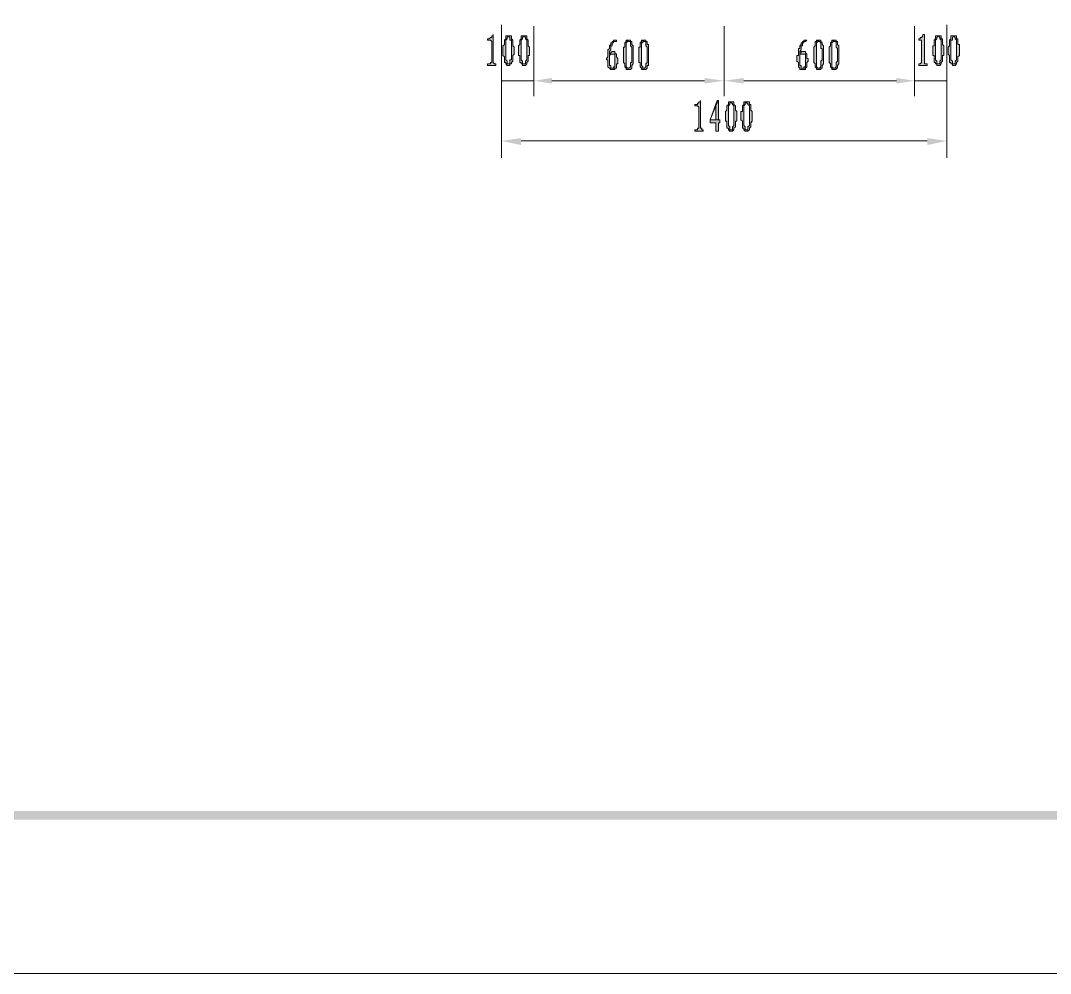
# Model space of a CAD drawing. Header units: millimetres. Extents: x 6 to 291, y 4 to 206.
# Drawn here: x 38.8 to 69.93, y 3.98 to 32.81 of the extents above; entities that cross this region are included whole.
import ezdxf

# ---------------------------------------------------------------- set-up
doc = ezdxf.new("R2010")
doc.units = ezdxf.units.MM
doc.layers.add('C00-00-00', color=7, linetype='Continuous')

msp = doc.modelspace()

# ---------------------------------------------------------------- hatches: boundary and pattern name
at = {"layer": 'C00-00-00'}
h = msp.add_hatch(color=256, dxfattribs=at)
h.dxf.hatch_style = 2
h.paths.add_polyline_path([(53.086, 32.385006), (53.086, 32.342673), (53.043666, 32.342673), (53.043666, 32.30034), (53.001333, 32.30034), (52.959, 32.258006), (52.916666, 32.258006), (52.916666, 32.215673), (53.001333, 32.215673), (53.043666, 32.17334), (53.043666, 31.53834), (53.001333, 31.53834), (53.001333, 31.496006), (52.916666, 31.496006), (52.916666, 31.453673), (53.170666, 31.453673), (53.170666, 31.496006), (53.128333, 31.496006), (53.086, 31.53834), (53.086, 31.580673)])
h = msp.add_hatch(color=256, dxfattribs=at)
h.dxf.hatch_style = 2
h.paths.add_polyline_path([(66.124666, 32.385006), (66.082333, 32.385006), (66.082333, 32.342673), (66.039999, 32.30034), (65.997666, 32.30034), (65.997666, 32.258006), (65.955333, 32.258006), (65.955333, 32.215673), (66.039999, 32.215673), (66.039999, 31.53834), (65.997666, 31.496006), (65.955333, 31.496006), (65.955333, 31.453673), (66.209333, 31.453673), (66.209333, 31.496006), (66.124666, 31.496006), (66.124666, 31.53834)])
h = msp.add_hatch(color=256, dxfattribs=at)
h.dxf.hatch_style = 2
h.paths.add_polyline_path([(52.916667, 32.215669), (52.959001, 32.215669), (53.001335, 32.215669)])
h = msp.add_hatch(color=256, dxfattribs=at)
h.dxf.hatch_style = 2
h.paths.add_polyline_path([(53.467001, 32.342664), (53.467001, 32.300331), (53.467001, 32.257997), (53.424667, 32.215664), (53.424667, 32.173331), (53.424667, 32.088664), (53.382334, 32.046331), (53.382334, 31.749997), (53.424667, 31.707664), (53.424667, 31.665331), (53.424667, 31.622997), (53.424667, 31.580664), (53.424667, 31.538331), (53.467001, 31.538331), (53.467001, 31.495997), (53.551667, 31.495997), (53.509334, 31.495997), (53.509334, 31.538331), (53.509334, 31.580664), (53.467001, 31.622997), (53.467001, 31.707664), (53.467001, 32.088664), (53.467001, 32.130997), (53.467001, 32.215664), (53.509334, 32.257997), (53.509334, 32.300331), (53.551667, 32.342664)])
h = msp.add_hatch(color=256, dxfattribs=at)
h.dxf.hatch_style = 2
h.paths.add_polyline_path([(53.551665, 32.342664), (53.509332, 32.342664), (53.466998, 32.342664), (53.551665, 32.342664), (53.593998, 32.300331), (53.593998, 32.257997), (53.593998, 32.215664), (53.636332, 32.215664), (53.636332, 31.919331), (53.636332, 31.622997), (53.593998, 31.622997), (53.593998, 31.538331), (53.593998, 31.495997), (53.551665, 31.495997), (53.466998, 31.495997), (53.509332, 31.453664), (53.551665, 31.453664), (53.593998, 31.453664), (53.593998, 31.495997), (53.636332, 31.495997), (53.636332, 31.538331), (53.678665, 31.580664), (53.678665, 31.622997), (53.678665, 31.665331), (53.678665, 31.749997), (53.720998, 31.792331), (53.720998, 32.003997), (53.678665, 32.046331), (53.678665, 32.130997), (53.678665, 32.173331), (53.678665, 32.215664), (53.636332, 32.257997), (53.636332, 32.300331), (53.636332, 32.342664), (53.593998, 32.342664)])
h = msp.add_hatch(color=256, dxfattribs=at)
h.dxf.hatch_style = 2
h.paths.add_polyline_path([(53.932666, 32.342664), (53.932666, 32.300331), (53.932666, 32.257997), (53.890332, 32.215664), (53.890332, 32.173331), (53.890332, 32.088664), (53.847999, 32.046331), (53.847999, 31.749997), (53.890332, 31.749997), (53.890332, 31.665331), (53.890332, 31.622997), (53.890332, 31.538331), (53.932666, 31.538331), (53.932666, 31.495997), (54.017332, 31.495997), (53.974999, 31.495997), (53.974999, 31.538331), (53.974999, 31.580664), (53.932666, 31.622997), (53.932666, 31.707664), (53.932666, 31.749997), (53.932666, 32.046331), (53.932666, 32.088664), (53.932666, 32.215664), (53.974999, 32.257997), (53.974999, 32.300331), (54.017332, 32.342664)])
h = msp.add_hatch(color=256, dxfattribs=at)
h.dxf.hatch_style = 2
h.paths.add_polyline_path([(54.017334, 32.342664), (53.975001, 32.342664), (53.932668, 32.342664), (54.017334, 32.342664), (54.059668, 32.300331), (54.059668, 32.257997), (54.102001, 32.215664), (54.102001, 32.003997), (54.102001, 31.961664), (54.102001, 31.919331), (54.102001, 31.834664), (54.102001, 31.792331), (54.102001, 31.622997), (54.059668, 31.580664), (54.059668, 31.538331), (54.059668, 31.495997), (54.017334, 31.495997), (53.932668, 31.495997), (53.975001, 31.495997), (53.975001, 31.453664), (54.017334, 31.453664), (54.059668, 31.453664), (54.102001, 31.495997), (54.102001, 31.538331), (54.144334, 31.580664), (54.144334, 31.622997), (54.144334, 31.749997), (54.186668, 31.749997), (54.186668, 32.003997), (54.144334, 32.046331), (54.144334, 32.173331), (54.144334, 32.215664), (54.102001, 32.257997), (54.102001, 32.300331), (54.102001, 32.342664), (54.059668, 32.342664)])
h = msp.add_hatch(color=256, dxfattribs=at)
h.dxf.hatch_style = 2
h.paths.add_polyline_path([(56.811334, 32.215669), (56.769, 32.215669), (56.726667, 32.215669), (56.726667, 32.173336), (56.684334, 32.173336), (56.684334, 32.131002), (56.642, 32.131002), (56.642, 32.088669), (56.599667, 32.046336), (56.599667, 32.004002), (56.599667, 31.961669), (56.557334, 31.919336), (56.557334, 31.877002), (56.557334, 31.834669), (56.557334, 31.792336), (56.557334, 31.707669), (56.515, 31.665336), (56.515, 31.623002), (56.557334, 31.623002), (56.557334, 31.496002), (56.557334, 31.453669), (56.557334, 31.411336), (56.599667, 31.369002), (56.642, 31.326669), (56.726667, 31.326669), (56.769, 31.326669), (56.769, 31.369002), (56.684334, 31.369002), (56.642, 31.369002), (56.642, 31.411336), (56.642, 31.453669), (56.599667, 31.453669), (56.599667, 31.538336), (56.599667, 31.580669), (56.599667, 31.750002), (56.642, 31.792336), (56.726667, 31.792336), (56.599667, 31.792336), (56.599667, 31.877002), (56.642, 31.919336), (56.642, 31.961669), (56.642, 32.046336), (56.684334, 32.046336), (56.684334, 32.088669), (56.684334, 32.131002), (56.726667, 32.131002), (56.726667, 32.173336), (56.769, 32.173336), (56.811334, 32.173336)])
h = msp.add_hatch(color=256, dxfattribs=at)
h.dxf.hatch_style = 2
h.paths.add_polyline_path([(57.107666, 32.215669), (57.107666, 32.173336), (57.065332, 32.131002), (57.065332, 32.088669), (57.065332, 32.004002), (57.022999, 32.004002), (57.022999, 31.538336), (57.065332, 31.496002), (57.065332, 31.453669), (57.065332, 31.411336), (57.107666, 31.369002), (57.192332, 31.369002), (57.149999, 31.369002), (57.107666, 31.411336), (57.107666, 31.496002), (57.107666, 32.046336), (57.107666, 32.131002), (57.149999, 32.173336), (57.192332, 32.173336)])
h = msp.add_hatch(color=256, dxfattribs=at)
h.dxf.hatch_style = 2
h.paths.add_polyline_path([(57.192334, 32.215669), (57.150001, 32.215669), (57.107668, 32.215669), (57.192334, 32.173336), (57.234668, 32.173336), (57.234668, 32.131002), (57.234668, 32.046336), (57.277001, 32.004002), (57.277001, 31.750002), (57.277001, 31.538336), (57.234668, 31.538336), (57.234668, 31.453669), (57.234668, 31.411336), (57.192334, 31.369002), (57.107668, 31.369002), (57.107668, 31.326669), (57.150001, 31.326669), (57.234668, 31.326669), (57.277001, 31.369002), (57.277001, 31.411336), (57.277001, 31.453669), (57.319334, 31.496002), (57.319334, 31.538336), (57.319334, 31.580669), (57.319334, 31.961669), (57.319334, 32.004002), (57.319334, 32.046336), (57.277001, 32.088669), (57.277001, 32.131002), (57.277001, 32.173336), (57.234668, 32.173336), (57.234668, 32.215669)])
h = msp.add_hatch(color=256, dxfattribs=at)
h.dxf.hatch_style = 2
h.paths.add_polyline_path([(57.573335, 32.215669), (57.573335, 32.173336), (57.531002, 32.131002), (57.531002, 32.088669), (57.531002, 32.004002), (57.488668, 32.004002), (57.488668, 31.538336), (57.531002, 31.538336), (57.531002, 31.453669), (57.531002, 31.411336), (57.573335, 31.369002), (57.658002, 31.369002), (57.615668, 31.369002), (57.615668, 31.411336), (57.573335, 31.453669), (57.573335, 31.496002), (57.573335, 32.004002), (57.573335, 32.046336), (57.573335, 32.131002), (57.615668, 32.131002), (57.615668, 32.173336), (57.658002, 32.173336)])
h = msp.add_hatch(color=256, dxfattribs=at)
h.dxf.hatch_style = 2
h.paths.add_polyline_path([(57.657999, 32.215669), (57.615666, 32.215669), (57.573333, 32.215669), (57.657999, 32.173336), (57.700333, 32.173336), (57.700333, 32.131002), (57.700333, 32.046336), (57.742666, 32.004002), (57.742666, 31.750002), (57.742666, 31.538336), (57.700333, 31.496002), (57.700333, 31.453669), (57.700333, 31.411336), (57.657999, 31.369002), (57.573333, 31.369002), (57.573333, 31.326669), (57.615666, 31.326669), (57.700333, 31.326669), (57.742666, 31.369002), (57.742666, 31.411336), (57.742666, 31.453669), (57.784999, 31.453669), (57.784999, 31.538336), (57.784999, 32.004002), (57.784999, 32.088669), (57.742666, 32.088669), (57.742666, 32.131002), (57.742666, 32.173336), (57.700333, 32.173336), (57.700333, 32.215669)])
h = msp.add_hatch(color=256, dxfattribs=at)
h.dxf.hatch_style = 2
h.paths.add_polyline_path([(62.568666, 32.215669), (62.526332, 32.215669), (62.483999, 32.215669), (62.483999, 32.173336), (62.441666, 32.173336), (62.441666, 32.131002), (62.399332, 32.131002), (62.399332, 32.088669), (62.356999, 32.046336), (62.356999, 32.004002), (62.356999, 31.961669), (62.314666, 31.961669), (62.314666, 31.877002), (62.314666, 31.834669), (62.314666, 31.792336), (62.314666, 31.750002), (62.272332, 31.750002), (62.272332, 31.580669), (62.314666, 31.538336), (62.314666, 31.453669), (62.314666, 31.411336), (62.356999, 31.369002), (62.356999, 31.326669), (62.399332, 31.326669), (62.483999, 31.326669), (62.526332, 31.326669), (62.526332, 31.369002), (62.441666, 31.369002), (62.399332, 31.369002), (62.399332, 31.411336), (62.399332, 31.453669), (62.356999, 31.453669), (62.356999, 31.496002), (62.356999, 31.538336), (62.356999, 31.750002), (62.356999, 31.792336), (62.399332, 31.792336), (62.483999, 31.792336), (62.356999, 31.792336), (62.356999, 31.877002), (62.399332, 31.919336), (62.399332, 31.961669), (62.399332, 32.004002), (62.399332, 32.046336), (62.441666, 32.046336), (62.441666, 32.088669), (62.441666, 32.131002), (62.483999, 32.131002), (62.483999, 32.173336), (62.526332, 32.173336)])
h = msp.add_hatch(color=256, dxfattribs=at)
h.dxf.hatch_style = 2
h.paths.add_polyline_path([(62.865002, 32.215669), (62.865002, 32.173336), (62.822668, 32.173336), (62.822668, 32.131002), (62.822668, 32.088669), (62.822668, 32.046336), (62.780335, 32.004002), (62.780335, 31.877002), (62.780335, 31.834669), (62.780335, 31.665336), (62.780335, 31.538336), (62.822668, 31.496002), (62.822668, 31.453669), (62.822668, 31.411336), (62.865002, 31.369002), (62.907335, 31.369002), (62.865002, 31.411336), (62.865002, 31.453669), (62.865002, 31.496002), (62.865002, 32.046336), (62.865002, 32.088669), (62.865002, 32.131002), (62.907335, 32.173336), (62.949668, 32.173336)])
h = msp.add_hatch(color=256, dxfattribs=at)
h.dxf.hatch_style = 2
h.paths.add_polyline_path([(62.949666, 32.215669), (62.907333, 32.215669), (62.864999, 32.215669), (62.949666, 32.173336), (62.991999, 32.131002), (62.991999, 32.088669), (62.991999, 31.961669), (63.034333, 31.961669), (63.034333, 31.750002), (63.034333, 31.623002), (62.991999, 31.580669), (62.991999, 31.453669), (62.991999, 31.411336), (62.949666, 31.369002), (62.864999, 31.369002), (62.864999, 31.326669), (62.907333, 31.326669), (62.949666, 31.326669), (62.991999, 31.326669), (62.991999, 31.369002), (63.034333, 31.369002), (63.034333, 31.411336), (63.034333, 31.453669), (63.076666, 31.496002), (63.076666, 31.580669), (63.076666, 31.919336), (63.076666, 31.961669), (63.076666, 32.046336), (63.034333, 32.088669), (63.034333, 32.131002), (62.991999, 32.173336), (62.991999, 32.215669)])
h = msp.add_hatch(color=256, dxfattribs=at)
h.dxf.hatch_style = 2
h.paths.add_polyline_path([(63.330667, 32.215669), (63.330667, 32.173336), (63.288334, 32.131002), (63.288334, 32.088669), (63.288334, 32.046336), (63.246, 32.004002), (63.246, 31.792336), (63.246, 31.750002), (63.246, 31.538336), (63.288334, 31.496002), (63.288334, 31.453669), (63.288334, 31.411336), (63.330667, 31.369002), (63.415334, 31.369002), (63.373, 31.369002), (63.330667, 31.411336), (63.330667, 31.496002), (63.330667, 32.046336), (63.330667, 32.088669), (63.330667, 32.131002), (63.373, 32.173336), (63.415334, 32.173336)])
h = msp.add_hatch(color=256, dxfattribs=at)
h.dxf.hatch_style = 2
h.paths.add_polyline_path([(63.415331, 32.215669), (63.372998, 32.215669), (63.330665, 32.215669), (63.415331, 32.173336), (63.457665, 32.173336), (63.457665, 32.131002), (63.457665, 32.088669), (63.457665, 32.004002), (63.499998, 31.961669), (63.499998, 31.750002), (63.499998, 31.580669), (63.457665, 31.538336), (63.457665, 31.453669), (63.457665, 31.411336), (63.415331, 31.369002), (63.330665, 31.369002), (63.330665, 31.326669), (63.372998, 31.326669), (63.457665, 31.326669), (63.457665, 31.369002), (63.499998, 31.369002), (63.499998, 31.411336), (63.499998, 31.453669), (63.542331, 31.496002), (63.542331, 31.538336), (63.542331, 31.580669), (63.542331, 31.961669), (63.542331, 32.004002), (63.542331, 32.046336), (63.499998, 32.088669), (63.499998, 32.131002), (63.499998, 32.173336), (63.457665, 32.173336), (63.457665, 32.215669)])
h = msp.add_hatch(color=256, dxfattribs=at)
h.dxf.hatch_style = 2
h.paths.add_polyline_path([(65.955333, 32.215669), (65.997667, 32.215669)])
h = msp.add_hatch(color=256, dxfattribs=at)
h.dxf.hatch_style = 2
h.paths.add_polyline_path([(66.463333, 32.342664), (66.463333, 32.300331), (66.463333, 32.257997), (66.420999, 32.215664), (66.420999, 32.173331), (66.420999, 32.046331), (66.378666, 32.046331), (66.378666, 31.749997), (66.420999, 31.749997), (66.420999, 31.665331), (66.420999, 31.622997), (66.420999, 31.538331), (66.463333, 31.538331), (66.463333, 31.495997), (66.547999, 31.495997), (66.505666, 31.495997), (66.505666, 31.538331), (66.505666, 31.580664), (66.463333, 31.622997), (66.463333, 31.749997), (66.463333, 31.792331), (66.463333, 32.046331), (66.463333, 32.215664), (66.505666, 32.257997), (66.505666, 32.300331), (66.547999, 32.342664)])
h = msp.add_hatch(color=256, dxfattribs=at)
h.dxf.hatch_style = 2
h.paths.add_polyline_path([(66.548001, 32.342664), (66.505668, 32.342664), (66.463334, 32.342664), (66.548001, 32.342664), (66.590334, 32.300331), (66.590334, 32.257997), (66.632668, 32.215664), (66.632668, 32.046331), (66.632668, 31.919331), (66.632668, 31.792331), (66.632668, 31.749997), (66.632668, 31.622997), (66.590334, 31.580664), (66.590334, 31.538331), (66.590334, 31.495997), (66.548001, 31.495997), (66.463334, 31.495997), (66.505668, 31.495997), (66.505668, 31.453664), (66.548001, 31.453664), (66.590334, 31.453664), (66.632668, 31.495997), (66.632668, 31.538331), (66.675001, 31.580664), (66.675001, 31.622997), (66.675001, 31.749997), (66.717334, 31.749997), (66.717334, 32.046331), (66.675001, 32.088664), (66.675001, 32.173331), (66.675001, 32.257997), (66.632668, 32.257997), (66.632668, 32.300331), (66.632668, 32.342664), (66.590334, 32.342664)])
h = msp.add_hatch(color=256, dxfattribs=at)
h.dxf.hatch_style = 2
h.paths.add_polyline_path([(66.929002, 32.342664), (66.929002, 32.300331), (66.929002, 32.257997), (66.886669, 32.215664), (66.886669, 32.173331), (66.886669, 32.046331), (66.844335, 32.003997), (66.844335, 31.792331), (66.886669, 31.749997), (66.886669, 31.665331), (66.886669, 31.622997), (66.886669, 31.538331), (66.929002, 31.538331), (66.929002, 31.495997), (67.013669, 31.495997), (66.971335, 31.495997), (66.971335, 31.538331), (66.971335, 31.580664), (66.929002, 31.622997), (66.929002, 31.792331), (66.929002, 31.834664), (66.929002, 32.003997), (66.929002, 32.046331), (66.929002, 32.215664), (66.971335, 32.215664), (66.971335, 32.300331), (67.013669, 32.342664)])
h = msp.add_hatch(color=256, dxfattribs=at)
h.dxf.hatch_style = 2
h.paths.add_polyline_path([(67.013666, 32.342664), (66.971333, 32.342664), (66.929, 32.342664), (67.013666, 32.342664), (67.056, 32.300331), (67.056, 32.257997), (67.098333, 32.215664), (67.098333, 32.088664), (67.098333, 32.046331), (67.098333, 31.919331), (67.098333, 31.749997), (67.098333, 31.622997), (67.056, 31.580664), (67.056, 31.538331), (67.056, 31.495997), (67.013666, 31.495997), (66.929, 31.495997), (66.971333, 31.495997), (66.971333, 31.453664), (67.013666, 31.453664), (67.056, 31.453664), (67.098333, 31.495997), (67.098333, 31.538331), (67.140666, 31.580664), (67.140666, 31.622997), (67.140666, 31.707664), (67.183, 31.749997), (67.183, 32.088664), (67.140666, 32.088664), (67.140666, 32.173331), (67.140666, 32.257997), (67.098333, 32.257997), (67.098333, 32.300331), (67.098333, 32.342664), (67.056, 32.342664)])
h = msp.add_hatch(color=256, dxfattribs=at)
h.dxf.hatch_style = 2
h.paths.add_polyline_path([(56.726665, 31.876995), (56.684332, 31.876995), (56.641998, 31.834661), (56.599665, 31.792328), (56.726665, 31.792328), (56.768998, 31.792328), (56.768998, 31.749995), (56.768998, 31.707661), (56.768998, 31.495995), (56.768998, 31.453661), (56.768998, 31.411328), (56.726665, 31.411328), (56.726665, 31.368995), (56.684332, 31.368995), (56.768998, 31.368995), (56.811332, 31.368995), (56.811332, 31.411328), (56.811332, 31.453661), (56.811332, 31.495995), (56.853665, 31.495995), (56.853665, 31.665328), (56.811332, 31.707661), (56.811332, 31.792328), (56.768998, 31.834661), (56.768998, 31.876995)])
h = msp.add_hatch(color=256, dxfattribs=at)
h.dxf.hatch_style = 2
h.paths.add_polyline_path([(62.484001, 31.876995), (62.399334, 31.876995), (62.399334, 31.834661), (62.357001, 31.834661), (62.357001, 31.792328), (62.484001, 31.792328), (62.526334, 31.792328), (62.526334, 31.749995), (62.526334, 31.707661), (62.526334, 31.495995), (62.526334, 31.453661), (62.526334, 31.411328), (62.484001, 31.411328), (62.484001, 31.368995), (62.441668, 31.368995), (62.526334, 31.368995), (62.568668, 31.411328), (62.568668, 31.453661), (62.568668, 31.538328), (62.611001, 31.580661), (62.611001, 31.665328), (62.568668, 31.665328), (62.568668, 31.749995), (62.568668, 31.792328), (62.526334, 31.834661), (62.526334, 31.876995)])
h = msp.add_hatch(color=256, dxfattribs=at)
h.dxf.hatch_style = 2
h.paths.add_polyline_path([(54.864, 31.072667), (54.864, 30.90333), (54.313666, 30.987999)])
h = msp.add_hatch(color=256, dxfattribs=at)
h.dxf.hatch_style = 2
h.paths.add_polyline_path([(59.478334, 31.072667), (59.478334, 30.90333), (60.070998, 30.987999)])
h = msp.add_hatch(color=256, dxfattribs=at)
h.dxf.hatch_style = 2
h.paths.add_polyline_path([(60.663666, 31.072667), (60.663666, 30.90333), (60.070998, 30.987999)])
h = msp.add_hatch(color=256, dxfattribs=at)
h.dxf.hatch_style = 2
h.paths.add_polyline_path([(65.278, 31.072667), (65.278, 30.90333), (65.828334, 30.987999)])
h = msp.add_hatch(color=256, dxfattribs=at)
h.dxf.hatch_style = 2
h.paths.add_polyline_path([(59.181998, 30.225997), (59.224332, 30.225997), (59.266667, 30.225997)])
h = msp.add_hatch(color=256, dxfattribs=at)
h.dxf.hatch_style = 2
h.paths.add_polyline_path([(59.351335, 30.395334), (59.351335, 30.353001), (59.309002, 30.353001), (59.309002, 30.310668), (59.266669, 30.310668), (59.266669, 30.268334), (59.224335, 30.268334), (59.182002, 30.268334), (59.182002, 30.226001), (59.266669, 30.226001), (59.309002, 30.183668), (59.309002, 29.548668), (59.266669, 29.548668), (59.266669, 29.506334), (59.182002, 29.506334), (59.182002, 29.464001), (59.436002, 29.464001), (59.436002, 29.506334), (59.393669, 29.506334), (59.393669, 29.548668), (59.351335, 29.548668), (59.351335, 29.591001)])
h = msp.add_hatch(color=256, dxfattribs=at)
h.dxf.hatch_style = 2
h.paths.add_polyline_path([(59.901665, 30.395334), (59.859332, 30.395334), (59.647665, 29.802668), (59.647665, 29.718001), (59.816998, 29.718001), (59.816998, 29.464001), (59.901665, 29.464001), (59.901665, 29.718001), (59.943998, 29.718001), (59.943998, 29.802668), (59.901665, 29.802668), (59.647665, 29.802668), (59.816998, 30.226001)])
h = msp.add_hatch(color=256, dxfattribs=at)
h.dxf.hatch_style = 2
h.paths.add_polyline_path([(59.901665, 30.395334), (59.817001, 30.225997), (59.817001, 29.80267), (59.647667, 29.80267), (59.901665, 29.80267)])
h = msp.add_hatch(color=256, dxfattribs=at)
h.dxf.hatch_style = 2
h.paths.add_polyline_path([(60.198001, 30.353008), (60.198001, 30.310675), (60.198001, 30.268342), (60.155668, 30.226008), (60.155668, 30.183675), (60.155668, 30.099008), (60.113334, 30.056675), (60.113334, 29.760342), (60.155668, 29.760342), (60.155668, 29.675675), (60.155668, 29.633342), (60.155668, 29.548675), (60.198001, 29.548675), (60.198001, 29.506342), (60.282668, 29.506342), (60.240334, 29.506342), (60.240334, 29.548675), (60.240334, 29.591008), (60.198001, 29.633342), (60.198001, 29.760342), (60.198001, 29.802675), (60.198001, 30.056675), (60.198001, 30.099008), (60.198001, 30.226008), (60.240334, 30.268342), (60.240334, 30.310675), (60.282668, 30.353008)])
h = msp.add_hatch(color=256, dxfattribs=at)
h.dxf.hatch_style = 2
h.paths.add_polyline_path([(60.282666, 30.353008), (60.240332, 30.353008), (60.197999, 30.353008), (60.282666, 30.353008), (60.282666, 30.310675), (60.324999, 30.310675), (60.324999, 30.268342), (60.367332, 30.226008), (60.367332, 30.056675), (60.367332, 30.014342), (60.367332, 29.929675), (60.367332, 29.887342), (60.367332, 29.802675), (60.367332, 29.760342), (60.367332, 29.633342), (60.324999, 29.591008), (60.324999, 29.548675), (60.324999, 29.506342), (60.282666, 29.506342), (60.197999, 29.506342), (60.240332, 29.464008), (60.282666, 29.464008), (60.324999, 29.464008), (60.367332, 29.506342), (60.367332, 29.548675), (60.409666, 29.591008), (60.409666, 29.633342), (60.409666, 29.760342), (60.451999, 29.760342), (60.451999, 30.056675), (60.409666, 30.099008), (60.409666, 30.183675), (60.409666, 30.226008), (60.367332, 30.268342), (60.367332, 30.310675), (60.367332, 30.353008), (60.324999, 30.353008)])
h = msp.add_hatch(color=256, dxfattribs=at)
h.dxf.hatch_style = 2
h.paths.add_polyline_path([(60.663666, 30.353008), (60.663666, 30.310675), (60.663666, 30.268342), (60.621333, 30.226008), (60.621333, 30.183675), (60.621333, 30.056675), (60.579, 30.056675), (60.579, 29.802675), (60.621333, 29.760342), (60.621333, 29.675675), (60.621333, 29.633342), (60.621333, 29.548675), (60.663666, 29.548675), (60.663666, 29.506342), (60.748333, 29.506342), (60.706, 29.506342), (60.706, 29.548675), (60.706, 29.591008), (60.663666, 29.633342), (60.663666, 29.802675), (60.663666, 30.014342), (60.663666, 30.056675), (60.663666, 30.226008), (60.706, 30.268342), (60.706, 30.310675), (60.748333, 30.353008)])
h = msp.add_hatch(color=256, dxfattribs=at)
h.dxf.hatch_style = 2
h.paths.add_polyline_path([(60.748335, 30.353008), (60.706002, 30.353008), (60.663668, 30.353008), (60.748335, 30.353008), (60.748335, 30.310675), (60.790668, 30.310675), (60.790668, 30.268342), (60.833002, 30.226008), (60.833002, 30.099008), (60.833002, 30.056675), (60.833002, 29.929675), (60.833002, 29.887342), (60.833002, 29.760342), (60.833002, 29.633342), (60.790668, 29.591008), (60.790668, 29.548675), (60.790668, 29.506342), (60.748335, 29.506342), (60.663668, 29.506342), (60.706002, 29.464008), (60.748335, 29.464008), (60.790668, 29.464008), (60.833002, 29.506342), (60.833002, 29.548675), (60.875335, 29.591008), (60.875335, 29.633342), (60.875335, 29.718008), (60.917668, 29.760342), (60.917668, 30.056675), (60.875335, 30.099008), (60.875335, 30.183675), (60.875335, 30.268342), (60.833002, 30.268342), (60.833002, 30.310675), (60.833002, 30.353008), (60.790668, 30.353008)])
h = msp.add_hatch(color=256, dxfattribs=at)
h.dxf.hatch_style = 2
h.paths.add_polyline_path([(53.932666, 29.252333), (53.932666, 29.040669), (53.340002, 29.167664)])
h = msp.add_hatch(color=256, dxfattribs=at)
h.dxf.hatch_style = 2
h.paths.add_polyline_path([(66.209335, 29.252333), (66.209335, 29.040669), (66.801999, 29.167664)])
h = msp.add_hatch(color=256, dxfattribs=at)
h.dxf.hatch_style = 2
h.paths.add_polyline_path([(286.469659, 8.636004), (286.173327, 8.89001), (17.653, 8.636004)])
h = msp.add_hatch(color=256, dxfattribs=at)
h.dxf.hatch_style = 2
h.paths.add_polyline_path([(286.173327, 8.89001), (17.653, 8.636004), (17.907, 8.89001)])

# ---------------------------------------------------------------- linework, layer by layer
at = {"layer": 'C00-00-00', "lineweight": 15}
msp.add_lwpolyline([(291.126319, 205.740002), (5.799667, 205.740002), (5.799667, 3.979343), (291.126319, 3.979343)], dxfattribs=at)
at = {"layer": 'C00-00-00', "lineweight": 13}
for points in [[(53.086, 32.385006), (53.086, 32.342673), (53.043666, 32.342673), (53.043666, 32.30034), (53.001333, 32.30034), (52.959, 32.258006), (52.916666, 32.258006), (52.916666, 32.215673), (53.001333, 32.215673), (53.043666, 32.17334), (53.043666, 31.53834), (53.001333, 31.53834), (53.001333, 31.496006), (52.916666, 31.496006), (52.916666, 31.453673), (53.170666, 31.453673), (53.170666, 31.496006), (53.128333, 31.496006), (53.086, 31.53834), (53.086, 31.580673)], [(66.124666, 32.385006), (66.082333, 32.385006), (66.082333, 32.342673), (66.039999, 32.30034), (65.997666, 32.30034), (65.997666, 32.258006), (65.955333, 32.258006), (65.955333, 32.215673), (66.039999, 32.215673), (66.039999, 31.53834), (65.997666, 31.496006), (65.955333, 31.496006), (65.955333, 31.453673), (66.209333, 31.453673), (66.209333, 31.496006), (66.124666, 31.496006), (66.124666, 31.53834)], [(52.916667, 32.215669), (52.959001, 32.215669), (53.001335, 32.215669)], [(53.467001, 32.342664), (53.467001, 32.300331), (53.467001, 32.257997), (53.424667, 32.215664), (53.424667, 32.173331), (53.424667, 32.088664), (53.382334, 32.046331), (53.382334, 31.749997), (53.424667, 31.707664), (53.424667, 31.665331), (53.424667, 31.622997), (53.424667, 31.580664), (53.424667, 31.538331), (53.467001, 31.538331), (53.467001, 31.495997), (53.551667, 31.495997), (53.509334, 31.495997), (53.509334, 31.538331), (53.509334, 31.580664), (53.467001, 31.622997), (53.467001, 31.707664), (53.467001, 32.088664), (53.467001, 32.130997), (53.467001, 32.215664), (53.509334, 32.257997), (53.509334, 32.300331), (53.551667, 32.342664)], [(53.551665, 32.342664), (53.509332, 32.342664), (53.466998, 32.342664), (53.551665, 32.342664), (53.593998, 32.300331), (53.593998, 32.257997), (53.593998, 32.215664), (53.636332, 32.215664), (53.636332, 31.919331), (53.636332, 31.622997), (53.593998, 31.622997), (53.593998, 31.538331), (53.593998, 31.495997), (53.551665, 31.495997), (53.466998, 31.495997), (53.509332, 31.453664), (53.551665, 31.453664), (53.593998, 31.453664), (53.593998, 31.495997), (53.636332, 31.495997), (53.636332, 31.538331), (53.678665, 31.580664), (53.678665, 31.622997), (53.678665, 31.665331), (53.678665, 31.749997), (53.720998, 31.792331), (53.720998, 32.003997), (53.678665, 32.046331), (53.678665, 32.130997), (53.678665, 32.173331), (53.678665, 32.215664), (53.636332, 32.257997), (53.636332, 32.300331), (53.636332, 32.342664), (53.593998, 32.342664)], [(53.932666, 32.342664), (53.932666, 32.300331), (53.932666, 32.257997), (53.890332, 32.215664), (53.890332, 32.173331), (53.890332, 32.088664), (53.847999, 32.046331), (53.847999, 31.749997), (53.890332, 31.749997), (53.890332, 31.665331), (53.890332, 31.622997), (53.890332, 31.538331), (53.932666, 31.538331), (53.932666, 31.495997), (54.017332, 31.495997), (53.974999, 31.495997), (53.974999, 31.538331), (53.974999, 31.580664), (53.932666, 31.622997), (53.932666, 31.707664), (53.932666, 31.749997), (53.932666, 32.046331), (53.932666, 32.088664), (53.932666, 32.215664), (53.974999, 32.257997), (53.974999, 32.300331), (54.017332, 32.342664)], [(54.017334, 32.342664), (53.975001, 32.342664), (53.932668, 32.342664), (54.017334, 32.342664), (54.059668, 32.300331), (54.059668, 32.257997), (54.102001, 32.215664), (54.102001, 32.003997), (54.102001, 31.961664), (54.102001, 31.919331), (54.102001, 31.834664), (54.102001, 31.792331), (54.102001, 31.622997), (54.059668, 31.580664), (54.059668, 31.538331), (54.059668, 31.495997), (54.017334, 31.495997), (53.932668, 31.495997), (53.975001, 31.495997), (53.975001, 31.453664), (54.017334, 31.453664), (54.059668, 31.453664), (54.102001, 31.495997), (54.102001, 31.538331), (54.144334, 31.580664), (54.144334, 31.622997), (54.144334, 31.749997), (54.186668, 31.749997), (54.186668, 32.003997), (54.144334, 32.046331), (54.144334, 32.173331), (54.144334, 32.215664), (54.102001, 32.257997), (54.102001, 32.300331), (54.102001, 32.342664), (54.059668, 32.342664)], [(56.811334, 32.215669), (56.769, 32.215669), (56.726667, 32.215669), (56.726667, 32.173336), (56.684334, 32.173336), (56.684334, 32.131002), (56.642, 32.131002), (56.642, 32.088669), (56.599667, 32.046336), (56.599667, 32.004002), (56.599667, 31.961669), (56.557334, 31.919336), (56.557334, 31.877002), (56.557334, 31.834669), (56.557334, 31.792336), (56.557334, 31.707669), (56.515, 31.665336), (56.515, 31.623002), (56.557334, 31.623002), (56.557334, 31.496002), (56.557334, 31.453669), (56.557334, 31.411336), (56.599667, 31.369002), (56.642, 31.326669), (56.726667, 31.326669), (56.769, 31.326669), (56.769, 31.369002), (56.684334, 31.369002), (56.642, 31.369002), (56.642, 31.411336), (56.642, 31.453669), (56.599667, 31.453669), (56.599667, 31.538336), (56.599667, 31.580669), (56.599667, 31.750002), (56.642, 31.792336), (56.726667, 31.792336), (56.599667, 31.792336), (56.599667, 31.877002), (56.642, 31.919336), (56.642, 31.961669), (56.642, 32.046336), (56.684334, 32.046336), (56.684334, 32.088669), (56.684334, 32.131002), (56.726667, 32.131002), (56.726667, 32.173336), (56.769, 32.173336), (56.811334, 32.173336)], [(57.107666, 32.215669), (57.107666, 32.173336), (57.065332, 32.131002), (57.065332, 32.088669), (57.065332, 32.004002), (57.022999, 32.004002), (57.022999, 31.538336), (57.065332, 31.496002), (57.065332, 31.453669), (57.065332, 31.411336), (57.107666, 31.369002), (57.192332, 31.369002), (57.149999, 31.369002), (57.107666, 31.411336), (57.107666, 31.496002), (57.107666, 32.046336), (57.107666, 32.131002), (57.149999, 32.173336), (57.192332, 32.173336)], [(57.192334, 32.215669), (57.150001, 32.215669), (57.107668, 32.215669), (57.192334, 32.173336), (57.234668, 32.173336), (57.234668, 32.131002), (57.234668, 32.046336), (57.277001, 32.004002), (57.277001, 31.750002), (57.277001, 31.538336), (57.234668, 31.538336), (57.234668, 31.453669), (57.234668, 31.411336), (57.192334, 31.369002), (57.107668, 31.369002), (57.107668, 31.326669), (57.150001, 31.326669), (57.234668, 31.326669), (57.277001, 31.369002), (57.277001, 31.411336), (57.277001, 31.453669), (57.319334, 31.496002), (57.319334, 31.538336), (57.319334, 31.580669), (57.319334, 31.961669), (57.319334, 32.004002), (57.319334, 32.046336), (57.277001, 32.088669), (57.277001, 32.131002), (57.277001, 32.173336), (57.234668, 32.173336), (57.234668, 32.215669)], [(57.573335, 32.215669), (57.573335, 32.173336), (57.531002, 32.131002), (57.531002, 32.088669), (57.531002, 32.004002), (57.488668, 32.004002), (57.488668, 31.538336), (57.531002, 31.538336), (57.531002, 31.453669), (57.531002, 31.411336), (57.573335, 31.369002), (57.658002, 31.369002), (57.615668, 31.369002), (57.615668, 31.411336), (57.573335, 31.453669), (57.573335, 31.496002), (57.573335, 32.004002), (57.573335, 32.046336), (57.573335, 32.131002), (57.615668, 32.131002), (57.615668, 32.173336), (57.658002, 32.173336)], [(57.657999, 32.215669), (57.615666, 32.215669), (57.573333, 32.215669), (57.657999, 32.173336), (57.700333, 32.173336), (57.700333, 32.131002), (57.700333, 32.046336), (57.742666, 32.004002), (57.742666, 31.750002), (57.742666, 31.538336), (57.700333, 31.496002), (57.700333, 31.453669), (57.700333, 31.411336), (57.657999, 31.369002), (57.573333, 31.369002), (57.573333, 31.326669), (57.615666, 31.326669), (57.700333, 31.326669), (57.742666, 31.369002), (57.742666, 31.411336), (57.742666, 31.453669), (57.784999, 31.453669), (57.784999, 31.538336), (57.784999, 32.004002), (57.784999, 32.088669), (57.742666, 32.088669), (57.742666, 32.131002), (57.742666, 32.173336), (57.700333, 32.173336), (57.700333, 32.215669)], [(62.568666, 32.215669), (62.526332, 32.215669), (62.483999, 32.215669), (62.483999, 32.173336), (62.441666, 32.173336), (62.441666, 32.131002), (62.399332, 32.131002), (62.399332, 32.088669), (62.356999, 32.046336), (62.356999, 32.004002), (62.356999, 31.961669), (62.314666, 31.961669), (62.314666, 31.877002), (62.314666, 31.834669), (62.314666, 31.792336), (62.314666, 31.750002), (62.272332, 31.750002), (62.272332, 31.580669), (62.314666, 31.538336), (62.314666, 31.453669), (62.314666, 31.411336), (62.356999, 31.369002), (62.356999, 31.326669), (62.399332, 31.326669), (62.483999, 31.326669), (62.526332, 31.326669), (62.526332, 31.369002), (62.441666, 31.369002), (62.399332, 31.369002), (62.399332, 31.411336), (62.399332, 31.453669), (62.356999, 31.453669), (62.356999, 31.496002), (62.356999, 31.538336), (62.356999, 31.750002), (62.356999, 31.792336), (62.399332, 31.792336), (62.483999, 31.792336), (62.356999, 31.792336), (62.356999, 31.877002), (62.399332, 31.919336), (62.399332, 31.961669), (62.399332, 32.004002), (62.399332, 32.046336), (62.441666, 32.046336), (62.441666, 32.088669), (62.441666, 32.131002), (62.483999, 32.131002), (62.483999, 32.173336), (62.526332, 32.173336)], [(62.865002, 32.215669), (62.865002, 32.173336), (62.822668, 32.173336), (62.822668, 32.131002), (62.822668, 32.088669), (62.822668, 32.046336), (62.780335, 32.004002), (62.780335, 31.877002), (62.780335, 31.834669), (62.780335, 31.665336), (62.780335, 31.538336), (62.822668, 31.496002), (62.822668, 31.453669), (62.822668, 31.411336), (62.865002, 31.369002), (62.907335, 31.369002), (62.865002, 31.411336), (62.865002, 31.453669), (62.865002, 31.496002), (62.865002, 32.046336), (62.865002, 32.088669), (62.865002, 32.131002), (62.907335, 32.173336), (62.949668, 32.173336)], [(62.949666, 32.215669), (62.907333, 32.215669), (62.864999, 32.215669), (62.949666, 32.173336), (62.991999, 32.131002), (62.991999, 32.088669), (62.991999, 31.961669), (63.034333, 31.961669), (63.034333, 31.750002), (63.034333, 31.623002), (62.991999, 31.580669), (62.991999, 31.453669), (62.991999, 31.411336), (62.949666, 31.369002), (62.864999, 31.369002), (62.864999, 31.326669), (62.907333, 31.326669), (62.949666, 31.326669), (62.991999, 31.326669), (62.991999, 31.369002), (63.034333, 31.369002), (63.034333, 31.411336), (63.034333, 31.453669), (63.076666, 31.496002), (63.076666, 31.580669), (63.076666, 31.919336), (63.076666, 31.961669), (63.076666, 32.046336), (63.034333, 32.088669), (63.034333, 32.131002), (62.991999, 32.173336), (62.991999, 32.215669)], [(63.330667, 32.215669), (63.330667, 32.173336), (63.288334, 32.131002), (63.288334, 32.088669), (63.288334, 32.046336), (63.246, 32.004002), (63.246, 31.792336), (63.246, 31.750002), (63.246, 31.538336), (63.288334, 31.496002), (63.288334, 31.453669), (63.288334, 31.411336), (63.330667, 31.369002), (63.415334, 31.369002), (63.373, 31.369002), (63.330667, 31.411336), (63.330667, 31.496002), (63.330667, 32.046336), (63.330667, 32.088669), (63.330667, 32.131002), (63.373, 32.173336), (63.415334, 32.173336)], [(63.415331, 32.215669), (63.372998, 32.215669), (63.330665, 32.215669), (63.415331, 32.173336), (63.457665, 32.173336), (63.457665, 32.131002), (63.457665, 32.088669), (63.457665, 32.004002), (63.499998, 31.961669), (63.499998, 31.750002), (63.499998, 31.580669), (63.457665, 31.538336), (63.457665, 31.453669), (63.457665, 31.411336), (63.415331, 31.369002), (63.330665, 31.369002), (63.330665, 31.326669), (63.372998, 31.326669), (63.457665, 31.326669), (63.457665, 31.369002), (63.499998, 31.369002), (63.499998, 31.411336), (63.499998, 31.453669), (63.542331, 31.496002), (63.542331, 31.538336), (63.542331, 31.580669), (63.542331, 31.961669), (63.542331, 32.004002), (63.542331, 32.046336), (63.499998, 32.088669), (63.499998, 32.131002), (63.499998, 32.173336), (63.457665, 32.173336), (63.457665, 32.215669)], [(65.955333, 32.215669), (65.997667, 32.215669)], [(66.463333, 32.342664), (66.463333, 32.300331), (66.463333, 32.257997), (66.420999, 32.215664), (66.420999, 32.173331), (66.420999, 32.046331), (66.378666, 32.046331), (66.378666, 31.749997), (66.420999, 31.749997), (66.420999, 31.665331), (66.420999, 31.622997), (66.420999, 31.538331), (66.463333, 31.538331), (66.463333, 31.495997), (66.547999, 31.495997), (66.505666, 31.495997), (66.505666, 31.538331), (66.505666, 31.580664), (66.463333, 31.622997), (66.463333, 31.749997), (66.463333, 31.792331), (66.463333, 32.046331), (66.463333, 32.215664), (66.505666, 32.257997), (66.505666, 32.300331), (66.547999, 32.342664)], [(66.548001, 32.342664), (66.505668, 32.342664), (66.463334, 32.342664), (66.548001, 32.342664), (66.590334, 32.300331), (66.590334, 32.257997), (66.632668, 32.215664), (66.632668, 32.046331), (66.632668, 31.919331), (66.632668, 31.792331), (66.632668, 31.749997), (66.632668, 31.622997), (66.590334, 31.580664), (66.590334, 31.538331), (66.590334, 31.495997), (66.548001, 31.495997), (66.463334, 31.495997), (66.505668, 31.495997), (66.505668, 31.453664), (66.548001, 31.453664), (66.590334, 31.453664), (66.632668, 31.495997), (66.632668, 31.538331), (66.675001, 31.580664), (66.675001, 31.622997), (66.675001, 31.749997), (66.717334, 31.749997), (66.717334, 32.046331), (66.675001, 32.088664), (66.675001, 32.173331), (66.675001, 32.257997), (66.632668, 32.257997), (66.632668, 32.300331), (66.632668, 32.342664), (66.590334, 32.342664)], [(66.929002, 32.342664), (66.929002, 32.300331), (66.929002, 32.257997), (66.886669, 32.215664), (66.886669, 32.173331), (66.886669, 32.046331), (66.844335, 32.003997), (66.844335, 31.792331), (66.886669, 31.749997), (66.886669, 31.665331), (66.886669, 31.622997), (66.886669, 31.538331), (66.929002, 31.538331), (66.929002, 31.495997), (67.013669, 31.495997), (66.971335, 31.495997), (66.971335, 31.538331), (66.971335, 31.580664), (66.929002, 31.622997), (66.929002, 31.792331), (66.929002, 31.834664), (66.929002, 32.003997), (66.929002, 32.046331), (66.929002, 32.215664), (66.971335, 32.215664), (66.971335, 32.300331), (67.013669, 32.342664)], [(67.013666, 32.342664), (66.971333, 32.342664), (66.929, 32.342664), (67.013666, 32.342664), (67.056, 32.300331), (67.056, 32.257997), (67.098333, 32.215664), (67.098333, 32.088664), (67.098333, 32.046331), (67.098333, 31.919331), (67.098333, 31.749997), (67.098333, 31.622997), (67.056, 31.580664), (67.056, 31.538331), (67.056, 31.495997), (67.013666, 31.495997), (66.929, 31.495997), (66.971333, 31.495997), (66.971333, 31.453664), (67.013666, 31.453664), (67.056, 31.453664), (67.098333, 31.495997), (67.098333, 31.538331), (67.140666, 31.580664), (67.140666, 31.622997), (67.140666, 31.707664), (67.183, 31.749997), (67.183, 32.088664), (67.140666, 32.088664), (67.140666, 32.173331), (67.140666, 32.257997), (67.098333, 32.257997), (67.098333, 32.300331), (67.098333, 32.342664), (67.056, 32.342664)], [(56.726665, 31.876995), (56.684332, 31.876995), (56.641998, 31.834661), (56.599665, 31.792328), (56.726665, 31.792328), (56.768998, 31.792328), (56.768998, 31.749995), (56.768998, 31.707661), (56.768998, 31.495995), (56.768998, 31.453661), (56.768998, 31.411328), (56.726665, 31.411328), (56.726665, 31.368995), (56.684332, 31.368995), (56.768998, 31.368995), (56.811332, 31.368995), (56.811332, 31.411328), (56.811332, 31.453661), (56.811332, 31.495995), (56.853665, 31.495995), (56.853665, 31.665328), (56.811332, 31.707661), (56.811332, 31.792328), (56.768998, 31.834661), (56.768998, 31.876995)], [(62.484001, 31.876995), (62.399334, 31.876995), (62.399334, 31.834661), (62.357001, 31.834661), (62.357001, 31.792328), (62.484001, 31.792328), (62.526334, 31.792328), (62.526334, 31.749995), (62.526334, 31.707661), (62.526334, 31.495995), (62.526334, 31.453661), (62.526334, 31.411328), (62.484001, 31.411328), (62.484001, 31.368995), (62.441668, 31.368995), (62.526334, 31.368995), (62.568668, 31.411328), (62.568668, 31.453661), (62.568668, 31.538328), (62.611001, 31.580661), (62.611001, 31.665328), (62.568668, 31.665328), (62.568668, 31.749995), (62.568668, 31.792328), (62.526334, 31.834661), (62.526334, 31.876995)], [(59.181998, 30.225997), (59.224332, 30.225997), (59.266667, 30.225997)], [(59.351335, 30.395334), (59.351335, 30.353001), (59.309002, 30.353001), (59.309002, 30.310668), (59.266669, 30.310668), (59.266669, 30.268334), (59.224335, 30.268334), (59.182002, 30.268334), (59.182002, 30.226001), (59.266669, 30.226001), (59.309002, 30.183668), (59.309002, 29.548668), (59.266669, 29.548668), (59.266669, 29.506334), (59.182002, 29.506334), (59.182002, 29.464001), (59.436002, 29.464001), (59.436002, 29.506334), (59.393669, 29.506334), (59.393669, 29.548668), (59.351335, 29.548668), (59.351335, 29.591001)], [(59.901665, 30.395334), (59.859332, 30.395334), (59.647665, 29.802668), (59.647665, 29.718001), (59.816998, 29.718001), (59.816998, 29.464001), (59.901665, 29.464001), (59.901665, 29.718001), (59.943998, 29.718001), (59.943998, 29.802668), (59.901665, 29.802668), (59.647665, 29.802668), (59.816998, 30.226001)], [(59.901665, 30.395334), (59.817001, 30.225997), (59.817001, 29.80267), (59.647667, 29.80267), (59.901665, 29.80267)], [(60.198001, 30.353008), (60.198001, 30.310675), (60.198001, 30.268342), (60.155668, 30.226008), (60.155668, 30.183675), (60.155668, 30.099008), (60.113334, 30.056675), (60.113334, 29.760342), (60.155668, 29.760342), (60.155668, 29.675675), (60.155668, 29.633342), (60.155668, 29.548675), (60.198001, 29.548675), (60.198001, 29.506342), (60.282668, 29.506342), (60.240334, 29.506342), (60.240334, 29.548675), (60.240334, 29.591008), (60.198001, 29.633342), (60.198001, 29.760342), (60.198001, 29.802675), (60.198001, 30.056675), (60.198001, 30.099008), (60.198001, 30.226008), (60.240334, 30.268342), (60.240334, 30.310675), (60.282668, 30.353008)], [(60.282666, 30.353008), (60.240332, 30.353008), (60.197999, 30.353008), (60.282666, 30.353008), (60.282666, 30.310675), (60.324999, 30.310675), (60.324999, 30.268342), (60.367332, 30.226008), (60.367332, 30.056675), (60.367332, 30.014342), (60.367332, 29.929675), (60.367332, 29.887342), (60.367332, 29.802675), (60.367332, 29.760342), (60.367332, 29.633342), (60.324999, 29.591008), (60.324999, 29.548675), (60.324999, 29.506342), (60.282666, 29.506342), (60.197999, 29.506342), (60.240332, 29.464008), (60.282666, 29.464008), (60.324999, 29.464008), (60.367332, 29.506342), (60.367332, 29.548675), (60.409666, 29.591008), (60.409666, 29.633342), (60.409666, 29.760342), (60.451999, 29.760342), (60.451999, 30.056675), (60.409666, 30.099008), (60.409666, 30.183675), (60.409666, 30.226008), (60.367332, 30.268342), (60.367332, 30.310675), (60.367332, 30.353008), (60.324999, 30.353008)], [(60.663666, 30.353008), (60.663666, 30.310675), (60.663666, 30.268342), (60.621333, 30.226008), (60.621333, 30.183675), (60.621333, 30.056675), (60.579, 30.056675), (60.579, 29.802675), (60.621333, 29.760342), (60.621333, 29.675675), (60.621333, 29.633342), (60.621333, 29.548675), (60.663666, 29.548675), (60.663666, 29.506342), (60.748333, 29.506342), (60.706, 29.506342), (60.706, 29.548675), (60.706, 29.591008), (60.663666, 29.633342), (60.663666, 29.802675), (60.663666, 30.014342), (60.663666, 30.056675), (60.663666, 30.226008), (60.706, 30.268342), (60.706, 30.310675), (60.748333, 30.353008)], [(60.748335, 30.353008), (60.706002, 30.353008), (60.663668, 30.353008), (60.748335, 30.353008), (60.748335, 30.310675), (60.790668, 30.310675), (60.790668, 30.268342), (60.833002, 30.226008), (60.833002, 30.099008), (60.833002, 30.056675), (60.833002, 29.929675), (60.833002, 29.887342), (60.833002, 29.760342), (60.833002, 29.633342), (60.790668, 29.591008), (60.790668, 29.548675), (60.790668, 29.506342), (60.748335, 29.506342), (60.663668, 29.506342), (60.706002, 29.464008), (60.748335, 29.464008), (60.790668, 29.464008), (60.833002, 29.506342), (60.833002, 29.548675), (60.875335, 29.591008), (60.875335, 29.633342), (60.875335, 29.718008), (60.917668, 29.760342), (60.917668, 30.056675), (60.875335, 30.099008), (60.875335, 30.183675), (60.875335, 30.268342), (60.833002, 30.268342), (60.833002, 30.310675), (60.833002, 30.353008), (60.790668, 30.353008)]]:
    msp.add_lwpolyline(points, close=True, dxfattribs=at)
at = {"layer": 'C00-00-00', "lineweight": 5}
for points in [[(53.340002, 32.681338), (53.340002, 30.522329)], [(54.313666, 32.638996), (54.313666, 30.522329)], [(54.313666, 32.638996), (54.313666, 30.522329)], [(60.070998, 32.638996), (60.070998, 30.522329)], [(60.070998, 32.638996), (60.070998, 30.522329)], [(65.828334, 32.638996), (65.828334, 30.522329)], [(65.828334, 32.638996), (65.828334, 30.522329)], [(66.801999, 32.681338), (66.801999, 30.522329)], [(53.340002, 30.987999), (54.313666, 30.987999)], [(54.864, 30.987999), (59.478334, 30.987999)], [(65.278, 30.987999), (60.663666, 30.987999)], [(66.801999, 30.987999), (65.828334, 30.987999)], [(53.340002, 30.522329), (53.340002, 28.659669)], [(66.801999, 30.522329), (66.801999, 28.659669)], [(53.932666, 29.167664), (66.209335, 29.167664)]]:
    msp.add_lwpolyline(points, dxfattribs=at)

doc.saveas('drawing.dxf')
